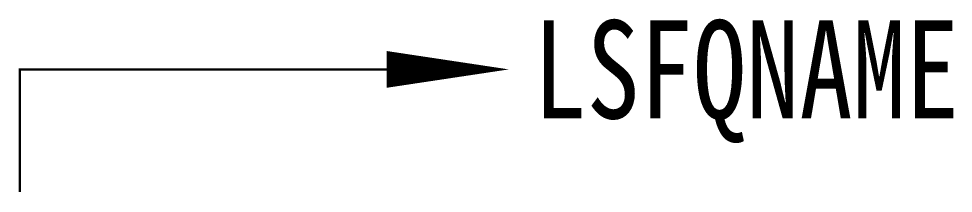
# Model space of a CAD drawing. Header units: inches. Extents: x -0.1 to 38.2, y -0.1 to 7.1.
import ezdxf
from ezdxf.enums import TextEntityAlignment as Align

# ---------------------------------------------------------------- set-up
doc = ezdxf.new("R2010")
doc.units = ezdxf.units.IN
doc.header["$MEASUREMENT"] = 0
doc.layers.add('共用', color=7, linetype='Continuous')
doc.styles.add('HZ', font='', dxfattribs={"width": 0.8})
doc.styles.get('HZ').set_extended_font_data('SimSun')

msp = doc.modelspace()

# ---------------------------------------------------------------- linework, layer by layer
at = {"color": 7}
msp.add_lwpolyline([(15, 5, 0.1, 0.1, 0), (0, 5, 0.1, 0.1, 0), (0, 0, 0, 0, 0)], format="xyseb", dxfattribs=at)
at = {"layer": '共用', "color": 7}
msp.add_lwpolyline([(15, 5, 1.5, 0, 0), (20, 5, 0, 0, 0)], format="xyseb", dxfattribs=at)

# ---------------------------------------------------------------- texts
at = {"style": 'HZ', "width": 0.8}
msp.add_attdef('LSFQNAME', text='XXX集中分区', height=4, dxfattribs=at).set_placement((21, 5), align=Align.MIDDLE_LEFT)

doc.saveas('drawing.dxf')
